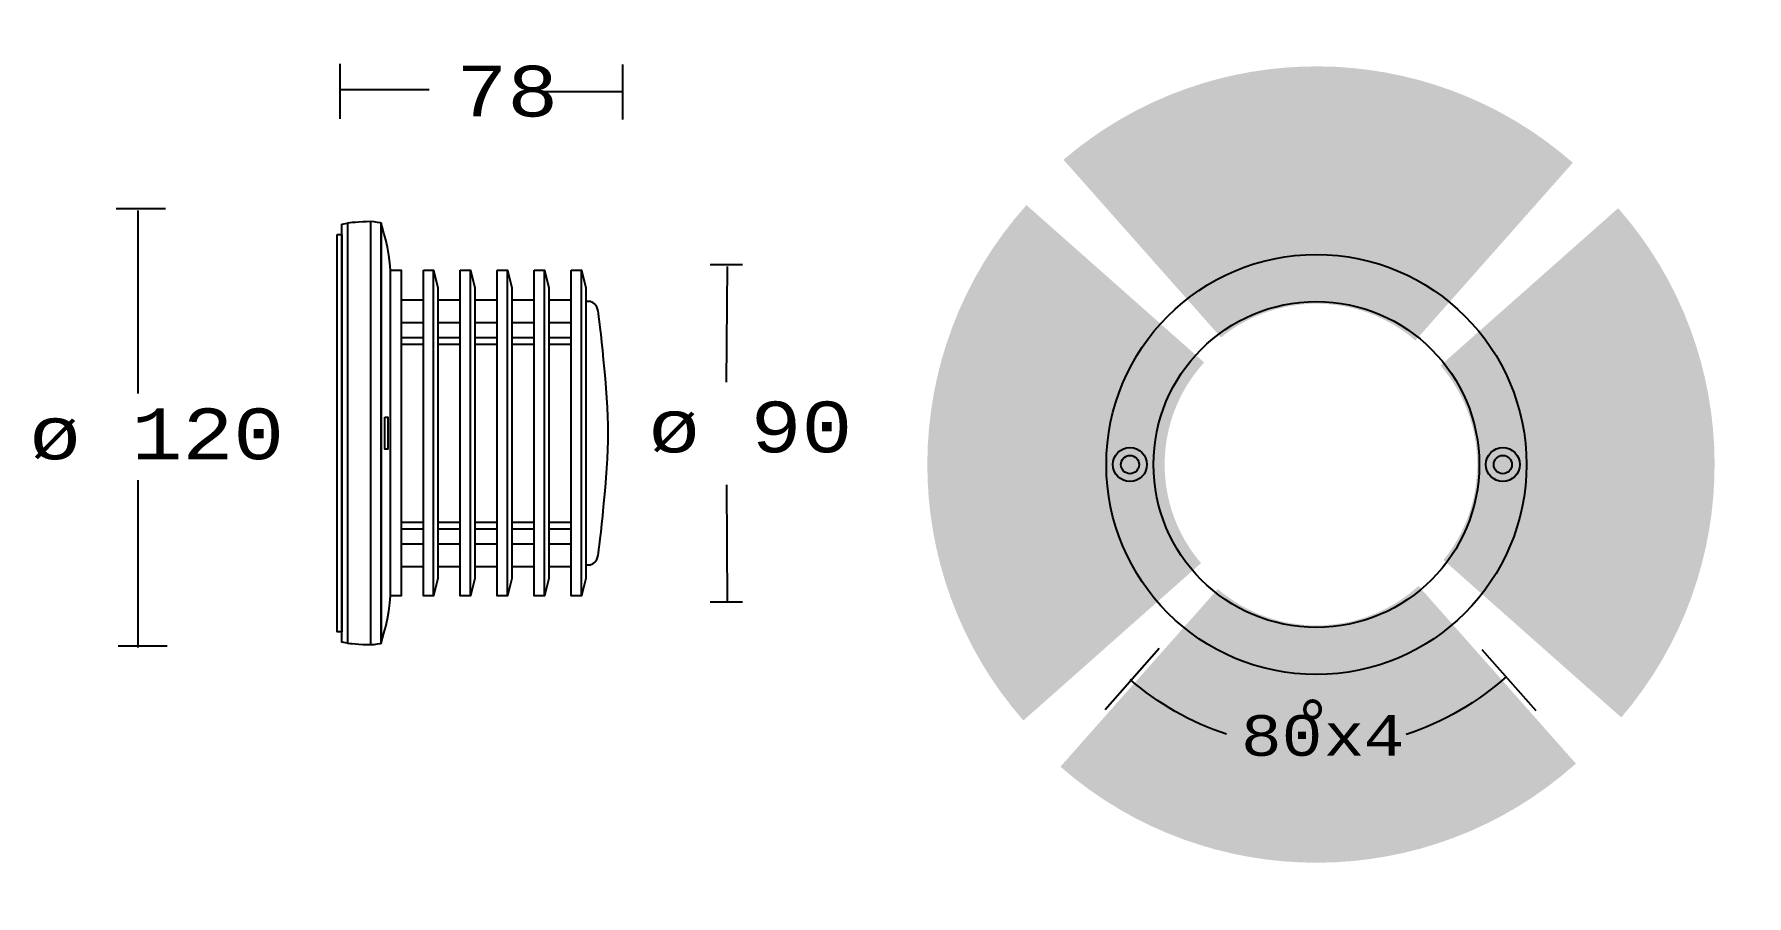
# Model space of a CAD drawing. Extents: x 1 to 233, y -4 to 113.
import ezdxf

# ---------------------------------------------------------------- set-up
doc = ezdxf.new("R2010")
doc.units = 0
doc.layers.add('LIVELLO_1', color=160, linetype='Continuous')
doc.styles.add('STD', font='txt')

# ---------------------------------------------------------------- blocks, each defined once
blk = doc.blocks.new('AI9-BLK1')
at = {"layer": 'LIVELLO_1'}
h = blk.add_hatch(color=2, dxfattribs=at)
h.dxf.hatch_style = 2
edge = h.paths.add_edge_path()
edge.add_spline(control_points=[(26.03, 41.23), (45.95, 58.3), (75.55, 58.16), (95.31, 40.82), (95.31, 40.82), (73.9, 16.64), (73.9, 16.64), (66.33, 23.17), (55.17, 23.3), (47.45, 17.05)], knot_values=[0, 0, 0, 0, 1, 1, 1, 2, 2, 2, 3, 3, 3, 3], degree=3, periodic=0)
h = blk.add_hatch(color=2, dxfattribs=at)
h.dxf.hatch_style = 2
edge = h.paths.add_edge_path()
edge.add_spline(control_points=[(20.57, -35.06), (3.01, -15), (3.15, 15.16), (20.99, 35.06), (20.99, 35.06), (45.16, 13.65), (45.16, 13.65), (38.14, 5.94), (38, -5.78), (44.74, -13.65)], knot_values=[0, 0, 0, 0, 1, 1, 1, 2, 2, 2, 3, 3, 3, 3], degree=3, periodic=0)
h = blk.add_hatch(color=2, dxfattribs=at)
h.dxf.hatch_style = 2
edge = h.paths.add_edge_path()
edge.add_spline(control_points=[(101.48, 34.64), (118.83, 14.88), (118.97, -14.72), (101.9, -34.64), (101.9, -34.64), (77.72, -13.22), (77.72, -13.22), (83.97, -5.5), (83.83, 5.66), (77.31, 13.23)], knot_values=[0, 0, 0, 0, 1, 1, 1, 2, 2, 2, 3, 3, 3, 3], degree=3, periodic=0)
h = blk.add_hatch(color=2, dxfattribs=at)
h.dxf.hatch_style = 2
edge = h.paths.add_edge_path()
edge.add_spline(control_points=[(95.73, -40.92), (75.83, -58.76), (45.67, -58.9), (25.61, -41.34), (25.61, -41.34), (47.02, -17.17), (47.02, -17.17), (54.89, -23.9), (66.61, -23.76), (74.32, -16.75)], knot_values=[0, 0, 0, 0, 1, 1, 1, 2, 2, 2, 3, 3, 3, 3], degree=3, periodic=0)
at = {"layer": 'LIVELLO_1', "color": 7}
for p, q in [((-72.35, 46.79), (-72.35, 54.26)), ((-33.93, 46.72), (-33.93, 54.19)), ((-72.35, 50.78), (-60.24, 50.8)), ((-34, 50.48), (-44.56, 50.45)), ((-96.13, 34.56), (-102.83, 34.56)), ((-99.87, 34.33), (-99.89, 9.42)), ((-68.26, 32.81), (-68.26, -24.74)), ((-59.65, -18.12), (-59.65, 26.19)), ((-54.62, -18.12), (-54.62, 26.19)), ((-49.6, -18.12), (-49.6, 26.19)), ((-44.57, -18.12), (-44.57, 26.19)), ((-39.55, -18.12), (-39.55, 26.19)), ((-17.63, 26.93), (-22.02, 26.93)), ((-19.72, 26.72), (-19.85, 10.97)), ((-64.08, 22.17), (-61.05, 22.17)), ((-59.06, 22.17), (-56.02, 22.17)), ((-54.03, 22.17), (-51, 22.17)), ((-49.01, 22.17), (-45.98, 22.17)), ((-43.98, 22.17), (-40.95, 22.17)), ((-64.08, 19.1), (-61.05, 19.1)), ((-59.06, 19.1), (-56.02, 19.1)), ((-54.03, 19.1), (-51, 19.1)), ((-49.01, 19.1), (-45.98, 19.1)), ((-43.98, 19.1), (-40.95, 19.1)), ((-64.08, 17.04), (-61.05, 17.04)), ((-59.06, 17.04), (-56.02, 17.04)), ((-54.03, 17.04), (-51, 17.04)), ((-49.01, 17.04), (-45.98, 17.04)), ((-43.98, 17.04), (-40.95, 17.04)), ((-64.08, 16.15), (-61.05, 16.15)), ((-59.06, 16.15), (-56.02, 16.15)), ((-54.03, 16.15), (-51, 16.15)), ((-49.01, 16.15), (-45.98, 16.15)), ((-43.98, 16.15), (-40.95, 16.15)), ((-99.89, -2.36), (-99.87, -25.14)), ((-19.83, -2.98), (-19.72, -18.95)), ((-64.08, -8.07), (-61.05, -8.07)), ((-64.08, -8.97), (-61.05, -8.97)), ((-59.06, -8.07), (-56.02, -8.07)), ((-59.06, -8.97), (-56.02, -8.97)), ((-54.03, -8.07), (-51, -8.07)), ((-54.03, -8.97), (-51, -8.97)), ((-49.01, -8.07), (-45.98, -8.07)), ((-49.01, -8.97), (-45.98, -8.97)), ((-43.98, -8.07), (-40.95, -8.07)), ((-43.98, -8.97), (-40.95, -8.97)), ((-64.08, -11.03), (-61.05, -11.03)), ((-59.06, -11.03), (-56.02, -11.03)), ((-54.03, -11.03), (-51, -11.03)), ((-49.01, -11.03), (-45.98, -11.03)), ((-43.98, -11.03), (-40.95, -11.03)), ((-64.08, -14.09), (-61.05, -14.09)), ((-59.06, -14.09), (-56.02, -14.09)), ((-54.03, -14.09), (-51, -14.09)), ((-49.01, -14.09), (-45.98, -14.09)), ((-43.98, -14.09), (-40.95, -14.09)), ((-17.63, -18.94), (-22.02, -18.94)), ((-95.88, -24.96), (-102.58, -24.96)), ((31.68, -33.57), (39.03, -25.24)), ((90.32, -33.76), (82.97, -25.43))]:
    blk.add_line(p, q, dxfattribs=at)
for points in [[(-72.79, 31.06), (-72.12, 31.06), (-72.12, -22.99), (-72.79, -22.99)], [(-72.12, 32.47), (-71.35, 32.61), (-71.35, -24.53), (-72.12, -24.4)], [(-65.54, 26.19), (-64.08, 26.19), (-64.08, -18.12), (-65.54, -18.12)], [(-61.05, 26.19), (-59.65, 26.19), (-59.06, 23.8), (-59.06, -15.73), (-59.65, -18.12), (-61.05, -18.12)], [(-56.02, 26.19), (-54.62, 26.19), (-54.03, 23.8), (-54.03, -15.73), (-54.62, -18.12), (-56.02, -18.12)], [(-51, 26.19), (-49.6, 26.19), (-49.01, 23.8), (-49.01, -15.73), (-49.6, -18.12), (-51, -18.12)], [(-45.98, 26.19), (-44.57, 26.19), (-43.98, 23.8), (-43.98, -15.73), (-44.57, -18.12), (-45.98, -18.12)], [(-40.95, 26.19), (-39.55, 26.19), (-38.96, 23.8), (-38.96, -15.73), (-39.55, -18.12), (-40.95, -18.12)], [(-66.3, 6.22), (-65.88, 6.22), (-65.88, 1.85), (-66.3, 1.85)]]:
    blk.add_lwpolyline(points, close=True, dxfattribs=at)
for centre, radius in [((60.43, -0.24), 28.57), ((60.43, -0.24), 22.16), ((35.07, -0.24), 2.31), ((35.07, -0.24), 1.24), ((85.79, -0.24), 2.31), ((85.79, -0.24), 1.24)]:
    blk.add_circle(centre, radius, dxfattribs=at)
for points, knots in [([(-71.35, -24.53), (-71.35, -24.53), (-71.35, 32.61), (-71.35, 32.61), (-71.35, 32.61), (-69.56, 32.81), (-68.26, 32.81), (-67.61, 32.81), (-66.81, 32.61), (-66.81, 32.61), (-66.81, 32.61), (-66.81, -24.53), (-66.81, -24.53), (-66.81, -24.53), (-67.61, -24.74), (-68.26, -24.74), (-69.56, -24.74), (-71.35, -24.53), (-71.35, -24.53)], [0, 0, 0, 0, 1, 1, 1, 2, 2, 2, 3, 3, 3, 4, 4, 4, 5, 5, 5, 6, 6, 6, 6]), ([(-66.81, 32.61), (-66.81, 32.61), (-65.54, 28.69), (-65.54, 26.19), (-65.54, 26.19), (-65.54, -18.12), (-65.54, -18.12), (-65.54, -20.62), (-66.81, -24.53), (-66.81, -24.53), (-66.81, -24.53), (-66.81, -5.26), (-66.81, -5.26), (-66.81, -5.26), (-66.81, 32.61), (-66.81, 32.61)], [0, 0, 0, 0, 1, 1, 1, 2, 2, 2, 3, 3, 3, 4, 4, 4, 5, 5, 5, 5]), ([(-38.96, 21.94), (-38.96, 21.94), (-38.36, 21.94), (-38.36, 21.94), (-38.14, 21.94), (-37.42, 21.58), (-37.27, 20.63), (-37.12, 19.69), (-35.89, 9.53), (-35.89, 4.04), (-35.89, -1.46), (-37.12, -11.62), (-37.27, -12.56), (-37.42, -13.5), (-38.14, -13.87), (-38.36, -13.87), (-38.36, -13.87), (-38.96, -13.87), (-38.96, -13.87), (-38.96, -13.87), (-38.96, 4.04), (-38.96, 4.04), (-38.96, 4.04), (-38.96, 21.94), (-38.96, 21.94)], [0, 0, 0, 0, 1, 1, 1, 2, 2, 2, 3, 3, 3, 4, 4, 4, 5, 5, 5, 6, 6, 6, 7, 7, 7, 8, 8, 8, 8])]:
    blk.add_open_spline(points, degree=3, knots=knots, dxfattribs=at)
for points in [[(48.19, -36.93), (43.33, -35.31), (38.88, -32.76), (35.09, -29.49)], [(86.3, -29.07), (82.39, -32.56), (77.74, -35.27), (72.65, -36.95)]]:
    blk.add_open_spline(points, degree=3, dxfattribs=at)
at = {"layer": 'LIVELLO_1', "color": 7, "attachment_point": 1, "style": 'STD'}
for s, insert, char_height in [('\\fCourier|b0|i0;\\H6.9090;\\C7;78', (-56.56, 54.02), 6.909), ('\\fCourier|b0|i0;\\H6.9090;\\C7;ø 120', (-114.6, 7.39), 6.909), ('\\fCourier|b0|i0;\\H6.9090;\\C7;ø 90', (-30.38, 8.33), 6.909), ('\\fSymbol|b0|i0;\\H6.9090;\\C7;°', (58.06, -32.25), 6.909), ('\\fCourier|b0|i0;\\H5.5271;\\C7;80', (50.17, -34.33), 5.5271), ('\\fCourier|b0|i0;\\H5.5271;\\C7;4', (66.86, -34.33), 5.5271), ('\\fCourier|b0|i0;\\H5.5271;\\C7; x ', (55.88, -34.33), 5.5271)]:
    blk.add_mtext(s, dxfattribs=dict(at, insert=insert, char_height=char_height))

msp = doc.modelspace()

# ---------------------------------------------------------------- block references
at = {"layer": 'LIVELLO_1', "color": 7}
msp.add_blockref('AI9-BLK1', (114.493356, 54.405465), dxfattribs=at)

doc.saveas('drawing.dxf')
